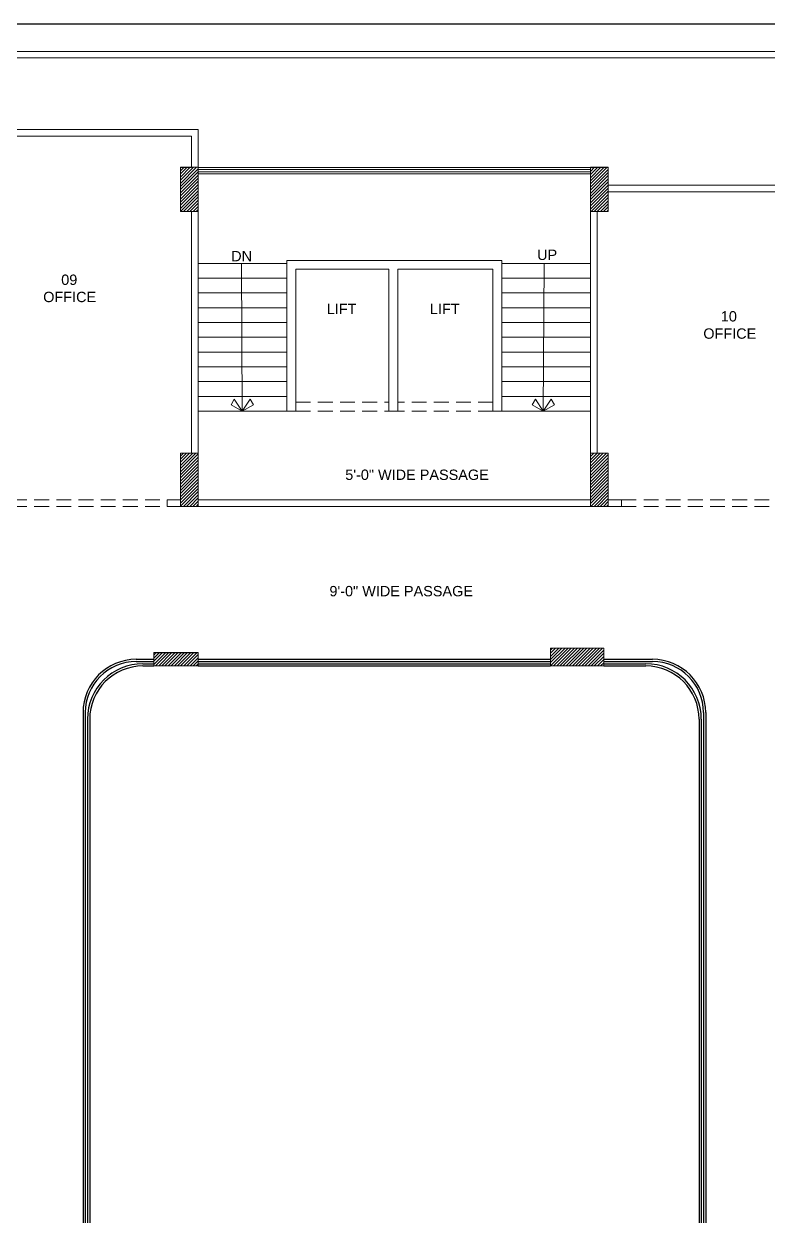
# Model space of a CAD drawing. Header units: inches. Extents: x 1807 to 67852, y 1160 to 20242.
# Drawn here: x 11808 to 12312, y 9032 to 9839 of the extents above; entities that cross this region are included whole.
import ezdxf

# ---------------------------------------------------------------- set-up
doc = ezdxf.new("R2010")
doc.units = ezdxf.units.IN
doc.header["$MEASUREMENT"] = 0
doc.linetypes.add('DASHED', pattern=[0.75, 0.5, -0.25])
for name, color, linetype, lineweight in [('02WINDOW & DOTTED', 8, 'Continuous', 20), ('4 upvc pip', 5, 'Continuous', 30), ('A-HATCH', 252, 'Continuous', 13), ('column_01', 7, 'Continuous', 18), ('HATCH', 8, 'Continuous', 0), ('Nstair', 8, 'Continuous', 20), ('RAILING', 8, 'Continuous', 25), ('SHOP TEXT', 7, 'Continuous', 15), ('wall', 7, 'Continuous', 20)]:
    doc.layers.add(name, color=color, linetype=linetype, lineweight=lineweight)
doc.styles.add('Krupalu 1', font='arial.ttf')
pattern_1 = [(45, (0, -2407.892), (-1.0606601718, 1.0606601718), [])]

# ---------------------------------------------------------------- blocks, each defined once
blk = doc.blocks.new('rtytrut')
at = {"layer": 'HATCH'}
h = blk.add_hatch(dxfattribs=at)
h.set_pattern_fill('ANSI31', color=256, scale=12, style=0)
h.set_pattern_definition(pattern_1)
h.paths.add_polyline_path([(135359.68, -629836.89), (135359.68, -629866.89), (135371.68, -629866.89), (135371.68, -629836.89)])
h = blk.add_hatch(dxfattribs=at)
h.set_pattern_fill('ANSI31', color=256, scale=12, style=0)
h.set_pattern_definition(pattern_1)
h.paths.add_polyline_path([(135649.18, -629836.89), (135649.18, -629866.89), (135637.18, -629866.89), (135637.18, -629836.89)])
h = blk.add_hatch(dxfattribs=at)
h.set_pattern_fill('ANSI31', color=256, scale=12, style=0)
h.set_pattern_definition(pattern_1)
h.paths.add_polyline_path([(135359.68, -630066.39), (135359.68, -630030.39), (135371.68, -630030.39), (135371.68, -630066.39)])
h = blk.add_hatch(dxfattribs=at)
h.set_pattern_fill('ANSI31', color=256, scale=12, style=0)
h.set_pattern_definition(pattern_1)
h.paths.add_polyline_path([(135649.18, -630066.39), (135649.18, -630030.39), (135637.18, -630030.39), (135637.18, -630066.39)])
h = blk.add_hatch(dxfattribs=at)
h.set_pattern_fill('ANSI31', color=256, scale=12, style=0)
h.set_pattern_definition(pattern_1)
h.paths.add_polyline_path([(135646.18, -630162.39), (135610.18, -630162.39), (135610.18, -630174.39), (135646.18, -630174.39)])
h = blk.add_hatch(dxfattribs=at)
h.set_pattern_fill('ANSI31', color=256, scale=12, style=0)
h.set_pattern_definition(pattern_1)
h.paths.add_polyline_path([(135371.68, -630165.39), (135341.68, -630165.39), (135341.68, -630174.39), (135371.68, -630174.39)])
at = {"layer": 'column_01'}
for points in [[(135359.68, -629836.89), (135359.68, -629866.89), (135371.68, -629866.89), (135371.68, -629836.89)], [(135649.18, -629836.89), (135649.18, -629866.89), (135637.18, -629866.89), (135637.18, -629836.89)], [(135359.68, -630066.39), (135359.68, -630030.39), (135371.68, -630030.39), (135371.68, -630066.39)], [(135649.18, -630066.39), (135649.18, -630030.39), (135637.18, -630030.39), (135637.18, -630066.39)], [(135646.18, -630162.39), (135610.18, -630162.39), (135610.18, -630174.39), (135646.18, -630174.39)], [(135371.68, -630165.39), (135341.68, -630165.39), (135341.68, -630174.39), (135371.68, -630174.39)]]:
    blk.add_lwpolyline(points, close=True, dxfattribs=at)

msp = doc.modelspace()

# ---------------------------------------------------------------- linework, layer by layer
at = {"layer": '02WINDOW & DOTTED', "ltscale": 20}
for p, q in [((11925.84, 9741.67), (12191.34, 9741.67)), ((11925.84, 9741.67), (12191.34, 9741.67)), ((11925.84, 9741.67), (12191.34, 9741.67)), ((11925.84, 9741.67), (12191.34, 9741.67)), ((11925.84, 9740.17), (12191.34, 9740.17)), ((11925.84, 9740.17), (12191.34, 9740.17)), ((11925.84, 9740.17), (12191.34, 9740.17)), ((11925.84, 9740.17), (12191.34, 9740.17)), ((11925.84, 9738.67), (12191.34, 9738.67)), ((11925.84, 9738.67), (12191.34, 9738.67)), ((11925.84, 9738.67), (12191.34, 9738.67)), ((11925.84, 9738.67), (12191.34, 9738.67)), ((11925.84, 9737.17), (12191.34, 9737.17)), ((11925.84, 9737.17), (12191.34, 9737.17)), ((11925.84, 9737.17), (12191.34, 9737.17)), ((11925.84, 9737.17), (12191.34, 9737.17))]:
    msp.add_line(p, q, dxfattribs=at)
at = {"layer": '02WINDOW & DOTTED', "linetype": 'DASHED', "ltscale": 20}
for p, q in [((11991.84, 9582.67), (12054.84, 9582.67)), ((11991.84, 9582.67), (12054.84, 9582.67)), ((11991.84, 9582.67), (12054.84, 9582.67)), ((11991.84, 9582.67), (12054.84, 9582.67)), ((12125.34, 9582.67), (12060.84, 9582.67)), ((12125.34, 9582.67), (12060.84, 9582.67)), ((12125.34, 9582.67), (12060.84, 9582.67)), ((12125.34, 9582.67), (12060.84, 9582.67)), ((11991.84, 9576.67), (12054.84, 9576.67)), ((11991.84, 9576.67), (12054.84, 9576.67)), ((11991.84, 9576.67), (12054.84, 9576.67)), ((11991.84, 9576.67), (12054.84, 9576.67)), ((12125.34, 9576.67), (12060.84, 9576.67)), ((12125.34, 9576.67), (12060.84, 9576.67)), ((12125.34, 9576.67), (12060.84, 9576.67)), ((12125.34, 9576.67), (12060.84, 9576.67)), ((11754.84, 9516.67), (11904.84, 9516.67)), ((11754.84, 9516.67), (11904.84, 9516.67)), ((11754.84, 9516.67), (11904.84, 9516.67)), ((11754.84, 9516.67), (11904.84, 9516.67)), ((12212.34, 9516.67), (12362.34, 9516.67)), ((12212.34, 9516.67), (12362.34, 9516.67)), ((12212.34, 9516.67), (12362.34, 9516.67)), ((12212.34, 9516.67), (12362.34, 9516.67)), ((11754.84, 9512.17), (11904.84, 9512.17)), ((11754.84, 9512.17), (11904.84, 9512.17)), ((11754.84, 9512.17), (11904.84, 9512.17)), ((11754.84, 9512.17), (11904.84, 9512.17)), ((12212.34, 9512.17), (12362.34, 9512.17)), ((12212.34, 9512.17), (12362.34, 9512.17)), ((12212.34, 9512.17), (12362.34, 9512.17)), ((12212.34, 9512.17), (12362.34, 9512.17))]:
    msp.add_line(p, q, dxfattribs=at)
at = {"layer": '4 upvc pip'}
msp.add_lwpolyline([(11297.95, 9838.79), (13721.15, 9838.79), (13721.15, 8125.42), (11297.95, 8125.42)], close=True, dxfattribs=at)
at = {"layer": 'A-HATCH'}
for points in [[(13655.4, 9820.03), (11359.62, 9820.03, 0.414214), (11316.72, 9777.12), (11316.72, 8191.17, 0.414214), (11363.7, 8144.18), (13652.35, 8144.18, 0.414214), (13702.39, 8194.22), (13702.39, 9773.04, 0.414214)], [(13655.4, 9815.86), (11359.62, 9815.86, 0.414214), (11320.89, 9777.12), (11320.89, 8191.17, 0.414214), (11363.7, 8148.35), (13652.35, 8148.35, 0.414214), (13698.22, 8194.22), (13698.22, 9773.04, 0.414214)]]:
    msp.add_lwpolyline(points, format="xyb", close=True, dxfattribs=at)
at = {"layer": 'Nstair', "ltscale": 10}
for p, q in [((11985.84, 9676.67), (11925.84, 9676.67)), ((11985.84, 9676.67), (11925.84, 9676.67)), ((11985.84, 9676.67), (11925.84, 9676.67)), ((11985.84, 9676.67), (11925.84, 9676.67)), ((11955.07, 9676.68), (11955.59, 9576.68)), ((11955.07, 9676.68), (11955.59, 9576.68)), ((11955.07, 9676.68), (11955.59, 9576.68)), ((11955.07, 9676.68), (11955.59, 9576.68)), ((12131.34, 9676.67), (12191.34, 9676.67)), ((12131.34, 9676.67), (12191.34, 9676.67)), ((12131.34, 9676.67), (12191.34, 9676.67)), ((12131.34, 9676.67), (12191.34, 9676.67)), ((12159.94, 9676.67), (12159.41, 9576.67)), ((12159.94, 9676.67), (12159.41, 9576.67)), ((12159.94, 9676.67), (12159.41, 9576.67)), ((12159.94, 9676.67), (12159.41, 9576.67)), ((11985.84, 9666.67), (11925.84, 9666.67)), ((11985.84, 9666.67), (11925.84, 9666.67)), ((11985.84, 9666.67), (11925.84, 9666.67)), ((11985.84, 9666.67), (11925.84, 9666.67)), ((12131.34, 9666.67), (12191.34, 9666.67)), ((12131.34, 9666.67), (12191.34, 9666.67)), ((12131.34, 9666.67), (12191.34, 9666.67)), ((12131.34, 9666.67), (12191.34, 9666.67)), ((11985.84, 9656.67), (11925.84, 9656.67)), ((11985.84, 9656.67), (11925.84, 9656.67)), ((11985.84, 9656.67), (11925.84, 9656.67)), ((11985.84, 9656.67), (11925.84, 9656.67)), ((12131.34, 9656.67), (12191.34, 9656.67)), ((12131.34, 9656.67), (12191.34, 9656.67)), ((12131.34, 9656.67), (12191.34, 9656.67)), ((12131.34, 9656.67), (12191.34, 9656.67)), ((11985.84, 9646.67), (11925.84, 9646.67)), ((11985.84, 9646.67), (11925.84, 9646.67)), ((11985.84, 9646.67), (11925.84, 9646.67)), ((11985.84, 9646.67), (11925.84, 9646.67)), ((12131.34, 9646.67), (12191.34, 9646.67)), ((12131.34, 9646.67), (12191.34, 9646.67)), ((12131.34, 9646.67), (12191.34, 9646.67)), ((12131.34, 9646.67), (12191.34, 9646.67)), ((11985.84, 9636.67), (11925.84, 9636.67)), ((11985.84, 9636.67), (11925.84, 9636.67)), ((11985.84, 9636.67), (11925.84, 9636.67)), ((11985.84, 9636.67), (11925.84, 9636.67)), ((12131.34, 9636.67), (12191.34, 9636.67)), ((12131.34, 9636.67), (12191.34, 9636.67)), ((12131.34, 9636.67), (12191.34, 9636.67)), ((12131.34, 9636.67), (12191.34, 9636.67)), ((11985.84, 9626.67), (11925.84, 9626.67)), ((11985.84, 9626.67), (11925.84, 9626.67)), ((11985.84, 9626.67), (11925.84, 9626.67)), ((11985.84, 9626.67), (11925.84, 9626.67)), ((12131.34, 9626.67), (12191.34, 9626.67)), ((12131.34, 9626.67), (12191.34, 9626.67)), ((12131.34, 9626.67), (12191.34, 9626.67)), ((12131.34, 9626.67), (12191.34, 9626.67)), ((11985.84, 9616.67), (11925.84, 9616.67)), ((11985.84, 9616.67), (11925.84, 9616.67)), ((11985.84, 9616.67), (11925.84, 9616.67)), ((11985.84, 9616.67), (11925.84, 9616.67)), ((12131.34, 9616.67), (12191.34, 9616.67)), ((12131.34, 9616.67), (12191.34, 9616.67)), ((12131.34, 9616.67), (12191.34, 9616.67)), ((12131.34, 9616.67), (12191.34, 9616.67)), ((11985.84, 9606.67), (11925.84, 9606.67)), ((11985.84, 9606.67), (11925.84, 9606.67)), ((11985.84, 9606.67), (11925.84, 9606.67)), ((11985.84, 9606.67), (11925.84, 9606.67)), ((12131.34, 9606.67), (12191.34, 9606.67)), ((12131.34, 9606.67), (12191.34, 9606.67)), ((12131.34, 9606.67), (12191.34, 9606.67)), ((12131.34, 9606.67), (12191.34, 9606.67)), ((11985.84, 9596.67), (11925.84, 9596.67)), ((11985.84, 9596.67), (11925.84, 9596.67)), ((11985.84, 9596.67), (11925.84, 9596.67)), ((11985.84, 9596.67), (11925.84, 9596.67)), ((12131.34, 9596.67), (12191.34, 9596.67)), ((12131.34, 9596.67), (12191.34, 9596.67)), ((12131.34, 9596.67), (12191.34, 9596.67)), ((12131.34, 9596.67), (12191.34, 9596.67)), ((11985.84, 9586.67), (11925.84, 9586.67)), ((11985.84, 9586.67), (11925.84, 9586.67)), ((11985.84, 9586.67), (11925.84, 9586.67)), ((11985.84, 9586.67), (11925.84, 9586.67)), ((12131.34, 9586.67), (12191.34, 9586.67)), ((12131.34, 9586.67), (12191.34, 9586.67)), ((12131.34, 9586.67), (12191.34, 9586.67)), ((12131.34, 9586.67), (12191.34, 9586.67)), ((11985.84, 9576.67), (11925.84, 9576.67)), ((11985.84, 9576.67), (11925.84, 9576.67)), ((11985.84, 9576.67), (11925.84, 9576.67)), ((11985.84, 9576.67), (11925.84, 9576.67)), ((12131.34, 9576.67), (12191.34, 9576.67)), ((12131.34, 9576.67), (12191.34, 9576.67)), ((12131.34, 9576.67), (12191.34, 9576.67)), ((12131.34, 9576.67), (12191.34, 9576.67))]:
    msp.add_line(p, q, dxfattribs=at)
for points in [[(11948.05, 9580.9), (11950.22, 9584.79), (11955.59, 9576.68)], [(11948.05, 9580.9), (11950.22, 9584.79), (11955.59, 9576.68)], [(11948.05, 9580.9), (11950.22, 9584.79), (11955.59, 9576.68)], [(11948.05, 9580.9), (11950.22, 9584.79), (11955.59, 9576.68)], [(11955.59, 9576.68), (11963.14, 9580.9), (11960.97, 9584.79)], [(11955.59, 9576.68), (11963.14, 9580.9), (11960.97, 9584.79)], [(11955.59, 9576.68), (11963.14, 9580.9), (11960.97, 9584.79)], [(11955.59, 9576.68), (11963.14, 9580.9), (11960.97, 9584.79)], [(12151.87, 9580.9), (12154.04, 9584.78), (12159.41, 9576.68)], [(12151.87, 9580.9), (12154.04, 9584.78), (12159.41, 9576.68)], [(12151.87, 9580.9), (12154.04, 9584.78), (12159.41, 9576.68)], [(12151.87, 9580.9), (12154.04, 9584.78), (12159.41, 9576.68)], [(12159.41, 9576.68), (12166.96, 9580.9), (12164.79, 9584.78)], [(12159.41, 9576.68), (12166.96, 9580.9), (12164.79, 9584.78)], [(12159.41, 9576.68), (12166.96, 9580.9), (12164.79, 9584.78)], [(12159.41, 9576.68), (12166.96, 9580.9), (12164.79, 9584.78)]]:
    msp.add_lwpolyline(points, close=True, dxfattribs=at)
at = {"layer": 'RAILING'}
for p, q in [((11883.84, 9408.67), (11895.84, 9408.67)), ((11883.84, 9408.67), (11895.84, 9408.67)), ((11883.84, 9408.67), (11895.84, 9408.67)), ((11883.84, 9408.67), (11895.84, 9408.67)), ((11883.84, 9407.17), (11895.84, 9407.17)), ((11883.84, 9407.17), (11895.84, 9407.17)), ((11883.84, 9407.17), (11895.84, 9407.17)), ((11883.84, 9407.17), (11895.84, 9407.17)), ((11888.34, 9405.67), (11895.84, 9405.67)), ((11888.34, 9405.67), (11895.84, 9405.67)), ((11888.34, 9405.67), (11895.84, 9405.67)), ((11888.34, 9405.67), (11895.84, 9405.67)), ((11888.34, 9404.17), (11895.84, 9404.17)), ((11888.34, 9404.17), (11895.84, 9404.17)), ((11888.34, 9404.17), (11895.84, 9404.17)), ((11888.34, 9404.17), (11895.84, 9404.17)), ((11925.84, 9408.67), (12164.34, 9408.67)), ((11925.84, 9408.67), (12164.34, 9408.67)), ((11925.84, 9408.67), (12164.34, 9408.67)), ((11925.84, 9408.67), (12164.34, 9408.67)), ((11925.84, 9407.17), (12164.34, 9407.17)), ((11925.84, 9407.17), (12164.34, 9407.17)), ((11925.84, 9407.17), (12164.34, 9407.17)), ((11925.84, 9407.17), (12164.34, 9407.17)), ((11925.84, 9405.67), (12164.34, 9405.67)), ((11925.84, 9405.67), (12164.34, 9405.67)), ((11925.84, 9405.67), (12164.34, 9405.67)), ((11925.84, 9405.67), (12164.34, 9405.67)), ((11925.84, 9404.17), (12164.34, 9404.17)), ((11925.84, 9404.17), (12164.34, 9404.17)), ((11925.84, 9404.17), (12164.34, 9404.17)), ((11925.84, 9404.17), (12164.34, 9404.17)), ((12200.34, 9408.67), (12233.34, 9408.67)), ((12200.34, 9408.67), (12233.34, 9408.67)), ((12200.34, 9408.67), (12233.34, 9408.67)), ((12200.34, 9408.67), (12233.34, 9408.67)), ((12200.34, 9407.17), (12233.34, 9407.17)), ((12200.34, 9407.17), (12233.34, 9407.17)), ((12200.34, 9407.17), (12233.34, 9407.17)), ((12200.34, 9407.17), (12233.34, 9407.17)), ((12200.34, 9405.67), (12228.84, 9405.67)), ((12200.34, 9405.67), (12228.84, 9405.67)), ((12200.34, 9405.67), (12228.84, 9405.67)), ((12200.34, 9405.67), (12228.84, 9405.67)), ((12200.34, 9404.17), (12228.84, 9404.17)), ((12200.34, 9404.17), (12228.84, 9404.17)), ((12200.34, 9404.17), (12228.84, 9404.17)), ((12200.34, 9404.17), (12228.84, 9404.17)), ((11847.84, 9372.67), (11847.84, 8363.17)), ((11847.84, 9372.67), (11847.84, 8363.17)), ((11847.84, 9372.67), (11847.84, 8363.17)), ((11847.84, 9372.67), (11847.84, 8363.17)), ((11849.34, 9372.67), (11849.34, 8361.67)), ((11849.34, 9372.67), (11849.34, 8361.67)), ((11849.34, 9372.67), (11849.34, 8361.67)), ((11849.34, 9372.67), (11849.34, 8361.67)), ((12267.84, 9372.67), (12267.84, 8361.67)), ((12267.84, 9372.67), (12267.84, 8361.67)), ((12267.84, 9372.67), (12267.84, 8361.67)), ((12267.84, 9372.67), (12267.84, 8361.67)), ((12269.34, 9372.67), (12269.34, 8363.17)), ((12269.34, 9372.67), (12269.34, 8363.17)), ((12269.34, 9372.67), (12269.34, 8363.17)), ((12269.34, 9372.67), (12269.34, 8363.17)), ((11850.84, 9368.17), (11850.84, 8360.17)), ((11850.84, 9368.17), (11850.84, 8360.17)), ((11850.84, 9368.17), (11850.84, 8360.17)), ((11850.84, 9368.17), (11850.84, 8360.17)), ((11852.34, 9368.17), (11852.34, 8358.67)), ((11852.34, 9368.17), (11852.34, 8358.67)), ((11852.34, 9368.17), (11852.34, 8358.67)), ((11852.34, 9368.17), (11852.34, 8358.67)), ((12264.84, 9368.17), (12264.84, 8358.67)), ((12264.84, 9368.17), (12264.84, 8358.67)), ((12264.84, 9368.17), (12264.84, 8358.67)), ((12264.84, 9368.17), (12264.84, 8358.67)), ((12266.34, 9368.17), (12266.34, 8360.17)), ((12266.34, 9368.17), (12266.34, 8360.17)), ((12266.34, 9368.17), (12266.34, 8360.17)), ((12266.34, 9368.17), (12266.34, 8360.17))]:
    msp.add_line(p, q, dxfattribs=at)
for centre, radius, start, end in [((11883.84, 9372.67), 36, 90, 180), ((11883.84, 9372.67), 36, 90, 180), ((11883.84, 9372.67), 36, 90, 180), ((11883.84, 9372.67), 36, 90, 180), ((11883.84, 9372.67), 34.5, 90, 180), ((11883.84, 9372.67), 34.5, 90, 180), ((11883.84, 9372.67), 34.5, 90, 180), ((11883.84, 9372.67), 34.5, 90, 180), ((11888.34, 9368.17), 37.5, 90, 180), ((11888.34, 9368.17), 37.5, 90, 180), ((11888.34, 9368.17), 37.5, 90, 180), ((11888.34, 9368.17), 37.5, 90, 180), ((11888.34, 9368.17), 36, 90, 180), ((11888.34, 9368.17), 36, 90, 180), ((11888.34, 9368.17), 36, 90, 180), ((11888.34, 9368.17), 36, 90, 180), ((12228.84, 9368.17), 37.5, 0, 90), ((12228.84, 9368.17), 37.5, 0, 90), ((12228.84, 9368.17), 37.5, 0, 90), ((12228.84, 9368.17), 37.5, 0, 90), ((12228.84, 9368.17), 36, 0, 90), ((12228.84, 9368.17), 36, 0, 90), ((12228.84, 9368.17), 36, 0, 90), ((12228.84, 9368.17), 36, 0, 90), ((12233.34, 9372.67), 36, 0, 90), ((12233.34, 9372.67), 36, 0, 90), ((12233.34, 9372.67), 36, 0, 90), ((12233.34, 9372.67), 36, 0, 90), ((12233.34, 9372.67), 34.5, 0, 90), ((12233.34, 9372.67), 34.5, 0, 90), ((12233.34, 9372.67), 34.5, 0, 90), ((12233.34, 9372.67), 34.5, 0, 90)]:
    msp.add_arc(centre, radius, start, end, dxfattribs=at)
at = {"layer": 'wall'}
for p, q in [((11620.59, 9767.17), (11925.84, 9767.17)), ((11620.59, 9767.17), (11925.84, 9767.17)), ((11620.59, 9767.17), (11925.84, 9767.17)), ((11620.59, 9767.17), (11925.84, 9767.17)), ((11925.84, 9512.17), (11925.84, 9767.17)), ((11925.84, 9512.17), (11925.84, 9767.17)), ((11925.84, 9512.17), (11925.84, 9767.17)), ((11925.84, 9512.17), (11925.84, 9767.17)), ((11745.84, 9762.67), (11921.34, 9762.67)), ((11745.84, 9762.67), (11921.34, 9762.67)), ((11745.84, 9762.67), (11921.34, 9762.67)), ((11745.84, 9762.67), (11921.34, 9762.67)), ((12191.34, 9512.17), (12191.34, 9741.67)), ((12191.34, 9512.17), (12191.34, 9741.67)), ((12191.34, 9512.17), (12191.34, 9741.67)), ((12191.34, 9512.17), (12191.34, 9741.67)), ((12191.34, 9729.67), (12191.34, 9729.67)), ((12191.34, 9729.67), (12191.34, 9729.67)), ((12191.34, 9729.67), (12191.34, 9729.67)), ((12191.34, 9729.67), (12191.34, 9729.67)), ((12195.84, 9548.17), (12195.84, 9711.67)), ((12195.84, 9548.17), (12195.84, 9711.67)), ((12195.84, 9548.17), (12195.84, 9711.67)), ((12195.84, 9548.17), (12195.84, 9711.67)), ((12060.84, 9678.67), (11985.84, 9678.67)), ((11985.84, 9678.67), (11985.84, 9576.67)), ((12060.84, 9678.67), (11985.84, 9678.67)), ((11985.84, 9678.67), (11985.84, 9576.67)), ((12060.84, 9678.67), (11985.84, 9678.67)), ((12060.84, 9678.67), (11985.84, 9678.67)), ((11985.84, 9678.67), (11985.84, 9576.67)), ((11985.84, 9678.67), (11985.84, 9576.67)), ((12054.84, 9678.67), (12131.34, 9678.67)), ((12054.84, 9678.67), (12131.34, 9678.67)), ((12054.84, 9678.67), (12131.34, 9678.67)), ((12054.84, 9678.67), (12131.34, 9678.67)), ((12131.34, 9678.67), (12131.34, 9576.67)), ((12131.34, 9678.67), (12131.34, 9576.67)), ((12131.34, 9678.67), (12131.34, 9576.67)), ((12131.34, 9678.67), (12131.34, 9576.67)), ((11991.84, 9576.67), (11991.84, 9672.67)), ((11991.84, 9672.67), (12054.84, 9672.67)), ((11991.84, 9672.67), (12054.84, 9672.67)), ((11991.84, 9576.67), (11991.84, 9672.67)), ((11991.84, 9672.67), (12054.84, 9672.67)), ((11991.84, 9672.67), (12054.84, 9672.67)), ((11991.84, 9576.67), (11991.84, 9672.67)), ((11991.84, 9576.67), (11991.84, 9672.67)), ((12054.84, 9672.67), (12054.84, 9576.67)), ((12054.84, 9576.67), (12054.84, 9672.67)), ((12054.84, 9672.67), (12054.84, 9576.67)), ((12054.84, 9576.67), (12054.84, 9672.67)), ((12054.84, 9576.67), (12054.84, 9672.67)), ((12054.84, 9672.67), (12054.84, 9576.67)), ((12054.84, 9672.67), (12054.84, 9576.67)), ((12054.84, 9576.67), (12054.84, 9672.67)), ((12060.84, 9576.67), (12060.84, 9672.67)), ((12125.34, 9672.67), (12060.84, 9672.67)), ((12060.84, 9672.67), (12060.84, 9576.67)), ((12060.84, 9576.67), (12060.84, 9672.67)), ((12125.34, 9672.67), (12060.84, 9672.67)), ((12060.84, 9672.67), (12060.84, 9576.67)), ((12060.84, 9672.67), (12060.84, 9576.67)), ((12125.34, 9672.67), (12060.84, 9672.67)), ((12060.84, 9576.67), (12060.84, 9672.67)), ((12060.84, 9576.67), (12060.84, 9672.67)), ((12125.34, 9672.67), (12060.84, 9672.67)), ((12060.84, 9672.67), (12060.84, 9576.67)), ((12125.34, 9576.67), (12125.34, 9672.67)), ((12125.34, 9576.67), (12125.34, 9672.67)), ((12125.34, 9576.67), (12125.34, 9672.67)), ((12125.34, 9576.67), (12125.34, 9672.67)), ((11985.84, 9576.67), (11991.84, 9576.67)), ((11985.84, 9576.67), (11991.84, 9576.67)), ((11985.84, 9576.67), (11991.84, 9576.67)), ((11985.84, 9576.67), (11991.84, 9576.67)), ((12054.84, 9576.67), (12060.84, 9576.67)), ((12060.84, 9576.67), (12054.84, 9576.67)), ((12054.84, 9576.67), (12060.84, 9576.67)), ((12060.84, 9576.67), (12054.84, 9576.67)), ((12060.84, 9576.67), (12054.84, 9576.67)), ((12054.84, 9576.67), (12060.84, 9576.67)), ((12054.84, 9576.67), (12060.84, 9576.67)), ((12060.84, 9576.67), (12054.84, 9576.67)), ((12131.34, 9576.67), (12125.34, 9576.67)), ((12131.34, 9576.67), (12125.34, 9576.67)), ((12131.34, 9576.67), (12125.34, 9576.67)), ((12131.34, 9576.67), (12125.34, 9576.67)), ((11904.84, 9512.17), (11904.84, 9516.67)), ((11904.84, 9512.17), (11904.84, 9516.67)), ((11904.84, 9512.17), (11904.84, 9516.67)), ((11904.84, 9512.17), (11904.84, 9516.67)), ((11925.84, 9516.67), (12191.34, 9516.67)), ((11925.84, 9516.67), (12191.34, 9516.67)), ((11925.84, 9516.67), (12191.34, 9516.67)), ((11925.84, 9516.67), (12191.34, 9516.67)), ((12212.34, 9512.17), (12212.34, 9516.67)), ((12212.34, 9512.17), (12212.34, 9516.67)), ((12212.34, 9512.17), (12212.34, 9516.67)), ((12212.34, 9512.17), (12212.34, 9516.67)), ((11904.84, 9512.17), (12212.34, 9512.17)), ((11904.84, 9512.17), (12212.34, 9512.17)), ((11904.84, 9512.17), (12212.34, 9512.17)), ((11904.84, 9512.17), (12212.34, 9512.17))]:
    msp.add_line(p, q, dxfattribs=at)
for points in [[(11921.34, 9762.67), (11921.34, 9741.67)], [(11921.34, 9762.67), (11921.34, 9741.67)], [(11921.34, 9762.67), (11921.34, 9741.67)], [(11921.34, 9762.67), (11921.34, 9741.67)], [(11921.34, 9741.67), (11913.84, 9741.67), (11913.84, 9711.67), (11921.34, 9711.67), (11921.34, 9548.17), (11913.84, 9548.17), (11913.84, 9516.67), (11904.84, 9516.67)], [(11921.34, 9741.67), (11913.84, 9741.67), (11913.84, 9711.67), (11921.34, 9711.67), (11921.34, 9548.17), (11913.84, 9548.17), (11913.84, 9516.67), (11904.84, 9516.67)], [(11921.34, 9741.67), (11913.84, 9741.67), (11913.84, 9711.67), (11921.34, 9711.67), (11921.34, 9548.17), (11913.84, 9548.17), (11913.84, 9516.67), (11904.84, 9516.67)], [(11921.34, 9741.67), (11913.84, 9741.67), (11913.84, 9711.67), (11921.34, 9711.67), (11921.34, 9548.17), (11913.84, 9548.17), (11913.84, 9516.67), (11904.84, 9516.67)], [(12362.34, 9729.67), (12203.34, 9729.67), (12203.34, 9741.67), (12191.34, 9741.67)], [(12362.34, 9729.67), (12203.34, 9729.67), (12203.34, 9741.67), (12191.34, 9741.67)], [(12362.34, 9729.67), (12203.34, 9729.67), (12203.34, 9741.67), (12191.34, 9741.67)], [(12362.34, 9729.67), (12203.34, 9729.67), (12203.34, 9741.67), (12191.34, 9741.67)], [(12362.34, 9725.17), (12203.34, 9725.17), (12203.34, 9711.67), (12195.84, 9711.67)], [(12362.34, 9725.17), (12203.34, 9725.17), (12203.34, 9711.67), (12195.84, 9711.67)], [(12362.34, 9725.17), (12203.34, 9725.17), (12203.34, 9711.67), (12195.84, 9711.67)], [(12362.34, 9725.17), (12203.34, 9725.17), (12203.34, 9711.67), (12195.84, 9711.67)], [(12212.34, 9516.67), (12203.34, 9516.67), (12203.34, 9548.17), (12195.84, 9548.17)], [(12212.34, 9516.67), (12203.34, 9516.67), (12203.34, 9548.17), (12195.84, 9548.17)], [(12212.34, 9516.67), (12203.34, 9516.67), (12203.34, 9548.17), (12195.84, 9548.17)], [(12212.34, 9516.67), (12203.34, 9516.67), (12203.34, 9548.17), (12195.84, 9548.17)]]:
    msp.add_lwpolyline(points, dxfattribs=at)
for points in [[(11925.84, 9404.17), (11895.84, 9404.17), (11895.84, 9413.17), (11925.84, 9413.17)], [(11925.84, 9404.17), (11895.84, 9404.17), (11895.84, 9413.17), (11925.84, 9413.17)], [(11925.84, 9404.17), (11895.84, 9404.17), (11895.84, 9413.17), (11925.84, 9413.17)], [(11925.84, 9404.17), (11895.84, 9404.17), (11895.84, 9413.17), (11925.84, 9413.17)], [(12200.34, 9404.17), (12164.34, 9404.17), (12164.34, 9416.17), (12200.34, 9416.17)], [(12200.34, 9404.17), (12164.34, 9404.17), (12164.34, 9416.17), (12200.34, 9416.17)], [(12200.34, 9404.17), (12164.34, 9404.17), (12164.34, 9416.17), (12200.34, 9416.17)], [(12200.34, 9404.17), (12164.34, 9404.17), (12164.34, 9416.17), (12200.34, 9416.17)]]:
    msp.add_lwpolyline(points, close=True, dxfattribs=at)

# ---------------------------------------------------------------- block references
at = {"layer": 'column_01'}
msp.add_blockref('rtytrut', (-123445.84, 639578.57), dxfattribs=at)
msp.add_blockref('rtytrut', (-123445.84, 639578.57), dxfattribs=at)
msp.add_blockref('rtytrut', (-123445.84, 639578.57), dxfattribs=at)
msp.add_blockref('rtytrut', (-123445.84, 639578.57), dxfattribs=at)

# ---------------------------------------------------------------- texts
at = {"layer": 'SHOP TEXT', "ltscale": 0.1, "style": 'Krupalu 1'}
for s, p in [('DN', (11948.12, 9678.05)), ('DN', (11948.12, 9678.05)), ('DN', (11948.12, 9678.05)), ('DN', (11948.12, 9678.05)), ('UP', (12155.21, 9678.97)), ('UP', (12155.21, 9678.97)), ('UP', (12155.21, 9678.97)), ('UP', (12155.21, 9678.97)), ('09 ', (11833.08, 9662.09)), ('09 ', (11833.08, 9662.09)), ('09 ', (11833.08, 9662.09)), ('09 ', (11833.08, 9662.09)), ('OFFICE', (11820.87, 9650.43)), ('OFFICE', (11820.87, 9650.43)), ('OFFICE', (11820.87, 9650.43)), ('OFFICE', (11820.87, 9650.43)), ('LIFT', (12012.81, 9642.34)), ('LIFT', (12012.81, 9642.34)), ('LIFT', (12012.81, 9642.34)), ('LIFT', (12012.81, 9642.34)), ('LIFT', (12082.66, 9642.34)), ('LIFT', (12082.66, 9642.34)), ('LIFT', (12082.66, 9642.34)), ('LIFT', (12082.66, 9642.34)), ('10', (12279.56, 9637.33)), ('10', (12279.56, 9637.33)), ('10', (12279.56, 9637.33)), ('10', (12279.56, 9637.33)), ('OFFICE', (12267.71, 9625.66)), ('OFFICE', (12267.71, 9625.66)), ('OFFICE', (12267.71, 9625.66)), ('OFFICE', (12267.71, 9625.66)), ('5\'-0" WIDE PASSAGE', (12025.33, 9530.1)), ('5\'-0" WIDE PASSAGE', (12025.33, 9530.1)), ('5\'-0" WIDE PASSAGE', (12025.33, 9530.1)), ('5\'-0" WIDE PASSAGE', (12025.33, 9530.1)), ('9\'-0" WIDE PASSAGE', (12014.63, 9451.33)), ('9\'-0" WIDE PASSAGE', (12014.63, 9451.33)), ('9\'-0" WIDE PASSAGE', (12014.63, 9451.33)), ('9\'-0" WIDE PASSAGE', (12014.63, 9451.33))]:
    msp.add_text(s, height=7, dxfattribs=at).set_placement(p)

doc.saveas('drawing.dxf')
